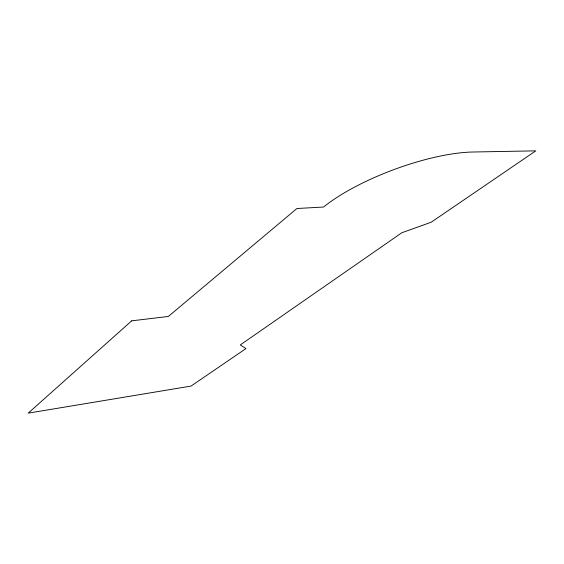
<?xml version="1.0" encoding="UTF-8"?>
<svg xmlns="http://www.w3.org/2000/svg" width="564" height="564" viewBox="0 0 564 564"><rect width="100%" height="100%" fill="white"/><g stroke="black" fill="none" stroke-linecap="round" stroke-linejoin="round"><path stroke-width="0.85" d="M131.68 320.838L28.2 413.151L191.02 386.086L245.96 348.601L240.292 344.935L401.772 232.777L431.171 222.237L535.8 150.849L472.935 152.012A105.278 31.323 -20.4 0 0 323.581 207.03L296.925 208.511L168.361 316.453L131.68 320.838"/></g></svg>
